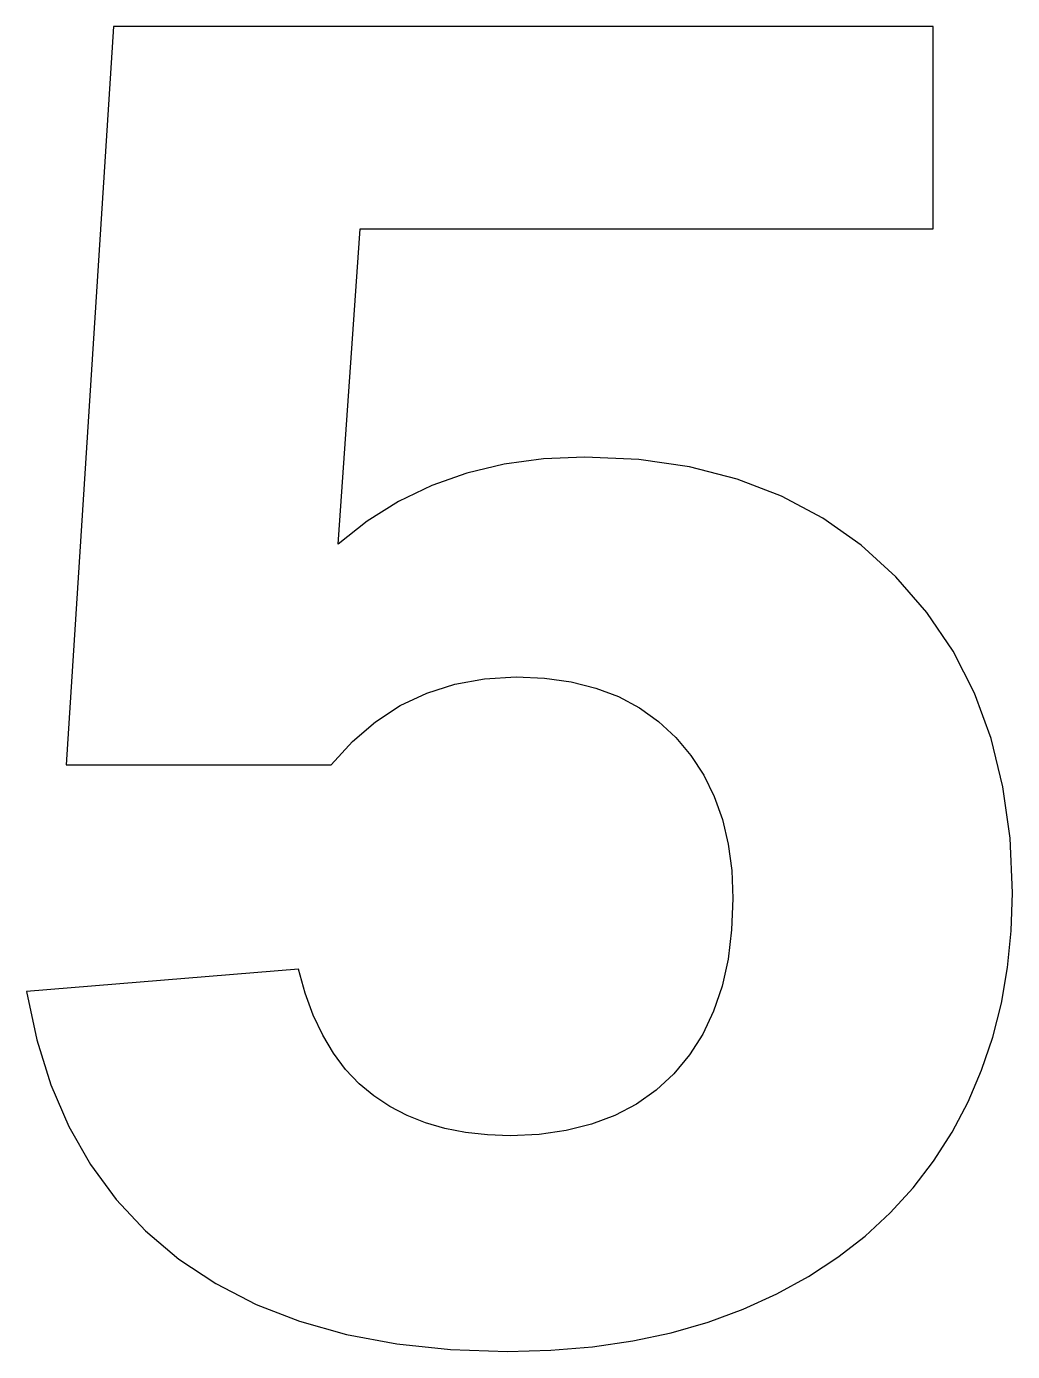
# Model space of a CAD drawing. Header units: metres. Extents: x -6.4 to 6.7, y -22.2 to -4.6.
import ezdxf

# ---------------------------------------------------------------- set-up
doc = ezdxf.new("R2010")
doc.units = ezdxf.units.M

msp = doc.modelspace()

# ---------------------------------------------------------------- linework, layer by layer
for p, q in [((-5.23274, -4.60025), (-5.86411, -14.431)), ((5.68027, -4.60025), (-5.23274, -4.60025)), ((5.68027, -7.29311), (5.68027, -4.60025)), ((-2.24367, -11.4934), (-1.94727, -7.29311)), ((-1.94727, -7.29311), (5.68027, -7.29311)), ((0.492004, -10.3573), (-0.030975, -10.4283)), ((1.04181, -10.3337), (0.492004, -10.3573)), ((1.7606, -10.3661), (1.04181, -10.3337)), ((2.43706, -10.4636), (1.7606, -10.3661)), ((-0.527145, -10.5467), (-0.996506, -10.7124)), ((-0.030975, -10.4283), (-0.527145, -10.5467)), ((3.07117, -10.6259), (2.43706, -10.4636)), ((-0.996506, -10.7124), (-1.43904, -10.9254)), ((3.66293, -10.8533), (3.07117, -10.6259)), ((-1.43904, -10.9254), (-1.85475, -11.1857)), ((4.21236, -11.1455), (3.66293, -10.8533)), ((-1.85475, -11.1857), (-2.24367, -11.4934)), ((4.71945, -11.5027), (4.21236, -11.1455)), ((5.18419, -11.9249), (4.71945, -11.5027)), ((5.59607, -12.4005), (5.18419, -11.9249)), ((5.9446, -12.9178), (5.59607, -12.4005)), ((6.22974, -13.477), (5.9446, -12.9178)), ((-1.06322, -13.4739), (-0.689041, -13.3542)), ((-0.689041, -13.3542), (-0.292236, -13.2825)), ((-0.292236, -13.2825), (0.127151, -13.2585)), ((0.127151, -13.2585), (0.50499, -13.275)), ((0.50499, -13.275), (0.858124, -13.3243)), ((0.858124, -13.3243), (1.18654, -13.4064)), ((-1.41479, -13.6414), (-1.06322, -13.4739)), ((1.18654, -13.4064), (1.49025, -13.5215)), ((1.49025, -13.5215), (1.76923, -13.6694)), ((6.45152, -14.078), (6.22974, -13.477)), ((-1.74377, -13.8567), (-1.41479, -13.6414)), ((1.76923, -13.6694), (2.0235, -13.8501)), ((-2.05014, -14.1199), (-1.74377, -13.8567)), ((2.0235, -13.8501), (2.25305, -14.0638)), ((2.25305, -14.0638), (2.45474, -14.3047)), ((6.60994, -14.7207), (6.45152, -14.078)), ((-2.33391, -14.431), (-2.05014, -14.1199)), ((-5.86411, -14.431), (-2.33391, -14.431)), ((2.45474, -14.3047), (2.6254, -14.5675)), ((2.6254, -14.5675), (2.76501, -14.8522)), ((6.70499, -15.4053), (6.60994, -14.7207)), ((2.76501, -14.8522), (2.87361, -15.1586)), ((2.87361, -15.1586), (2.95119, -15.487)), ((2.95119, -15.487), (2.99773, -15.8371)), ((6.73668, -16.1317), (6.70499, -15.4053)), ((2.99773, -15.8371), (3.01324, -16.209)), ((3.01324, -16.209), (2.99721, -16.6258)), ((6.72025, -16.6385), (6.73668, -16.1317)), ((2.99721, -16.6258), (2.94908, -17.0147)), ((6.67094, -17.1283), (6.72025, -16.6385)), ((2.94908, -17.0147), (2.86887, -17.3757)), ((-2.77187, -17.1495), (-6.3923, -17.4459)), ((-2.68193, -17.468), (-2.77187, -17.1495)), ((6.58878, -17.601), (6.67094, -17.1283)), ((-6.3923, -17.4459), (-6.25626, -18.0898)), ((2.86887, -17.3757), (2.75658, -17.7089)), ((-2.57413, -17.7606), (-2.68193, -17.468)), ((6.47374, -18.0565), (6.58878, -17.601)), ((-2.44844, -18.0275), (-2.57413, -17.7606)), ((2.75658, -17.7089), (2.61221, -18.0142)), ((-6.25626, -18.0898), (-6.06892, -18.6886)), ((-2.30489, -18.2687), (-2.44844, -18.0275)), ((2.61221, -18.0142), (2.43576, -18.2916)), ((6.32585, -18.495), (6.47374, -18.0565)), ((-2.14345, -18.484), (-2.30489, -18.2687)), ((2.43576, -18.2916), (2.22722, -18.5411)), ((-1.96414, -18.6736), (-2.14345, -18.484)), ((6.14508, -18.9164), (6.32585, -18.495)), ((-6.06892, -18.6886), (-5.83031, -19.2425)), ((-1.76695, -18.8375), (-1.96414, -18.6736)), ((2.22722, -18.5411), (1.99033, -18.7599)), ((-1.55315, -18.9776), (-1.76695, -18.8375)), ((1.99033, -18.7599), (1.72871, -18.945)), ((-1.3241, -19.0962), (-1.55315, -18.9776)), ((1.72871, -18.945), (1.44238, -19.0965)), ((5.93146, -19.3207), (6.14508, -18.9164)), ((-1.0798, -19.1932), (-1.3241, -19.0962)), ((-0.820267, -19.2687), (-1.0798, -19.1932)), ((1.13133, -19.2142), (0.795547, -19.2984)), ((1.44238, -19.0965), (1.13133, -19.2142)), ((-5.83031, -19.2425), (-5.54042, -19.7514)), ((-0.545486, -19.3226), (-0.820267, -19.2687)), ((-0.255447, -19.3549), (-0.545486, -19.3226)), ((0.04982, -19.3657), (-0.255447, -19.3549)), ((0.435043, -19.3489), (0.04982, -19.3657)), ((0.795547, -19.2984), (0.435043, -19.3489)), ((5.68666, -19.7038), (5.93146, -19.3207)), ((-5.54042, -19.7514), (-5.19926, -20.2154)), ((5.41241, -20.0617), (5.68666, -19.7038)), ((5.10872, -20.3943), (5.41241, -20.0617)), ((-5.19926, -20.2154), (-4.80682, -20.6344)), ((4.77557, -20.7017), (5.10872, -20.3943)), ((-4.80682, -20.6344), (-4.36311, -21.0084)), ((4.41296, -20.9839), (4.77557, -20.7017)), ((4.0209, -21.2408), (4.41296, -20.9839)), ((-4.36311, -21.0084), (-3.87154, -21.3349)), ((-3.87154, -21.3349), (-3.33553, -21.6111)), ((3.5994, -21.4724), (4.0209, -21.2408)), ((3.15224, -21.6758), (3.5994, -21.4724)), ((-3.33553, -21.6111), (-2.75508, -21.8371)), ((2.68327, -21.8478), (3.15224, -21.6758)), ((-2.75508, -21.8371), (-2.1302, -22.0129)), ((2.19247, -21.9886), (2.68327, -21.8478)), ((-2.1302, -22.0129), (-1.46088, -22.1384)), ((1.67986, -22.0981), (2.19247, -21.9886)), ((-1.46088, -22.1384), (-0.747116, -22.2138)), ((-0.747116, -22.2138), (0.011047, -22.2389)), ((0.011047, -22.2389), (0.589142, -22.2232)), ((0.589142, -22.2232), (1.14542, -22.1763)), ((1.14542, -22.1763), (1.67986, -22.0981))]:
    msp.add_line(p, q)

doc.saveas('drawing.dxf')
